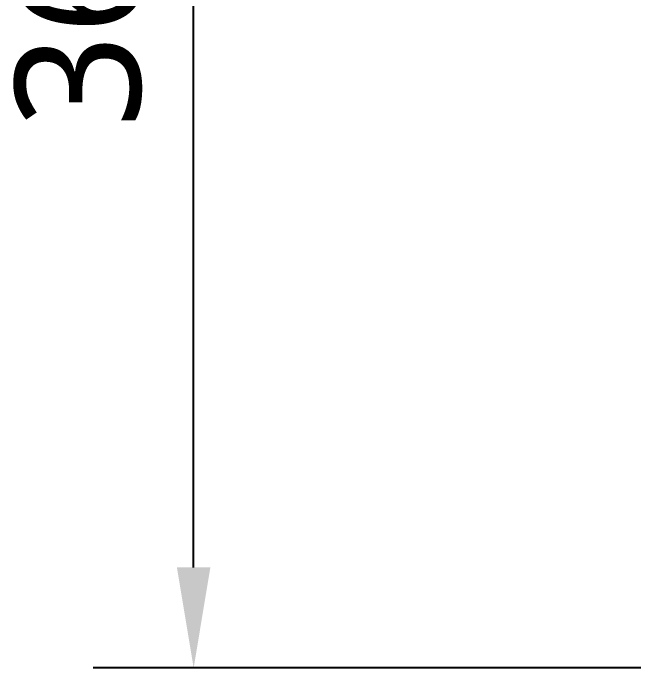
# Model space of a CAD drawing. Header units: millimetres. Extents: x 10297564 to 11610295, y -9287743 to -8409454.
# Drawn here: x 10479887 to 10483223, y -9080823 to -9077345 of the extents above; entities that cross this region are included whole.
import ezdxf

# ---------------------------------------------------------------- set-up
doc = ezdxf.new("R2010")
doc.units = ezdxf.units.MM
doc.header["$LTSCALE"] = 100
doc.layers.add('E1', color=1, linetype='Continuous')
doc.styles.add('HL-S1', font='DotumChe.ttf')
doc.styles.add('MG', font='malgun.ttf')
doc.dimstyles.new('HL-100', dxfattribs={"dimscale": 100, "dimtxt": 3, "dimasz": 4, "dimexe": 2, "dimexo": 2, "dimgap": 1, "dimtad": 1, "dimdec": 0, "dimzin": 0, "dimlunit": 6, "dimtxsty": 'HL-S1', "dimblk": 'DOTSMALL', "dimcen": 4, "dimdle": 2, "dimclrd": 256, "dimclre": 256, "dimclrt": 4, "dimazin": 0, "dimtfac": 1, "dimtdec": 0, "dimtix": 1, "dimtmove": 2, "dimatfit": 3, "dimldrblk": 'DOTSMALL', "dimfxl": 1.5, "dimtolj": 1, "dimtzin": 0, "dimlwd": -1, "dimlwe": -1, "dimarcsym": 0})

# ---------------------------------------------------------------- blocks, each defined once
blk = doc.blocks.new('*D100')
at = {"layer": 'defpoints', "color": 0, "transparency": 16777216}
for p in [(83779.5, 55947.4), (85961.8, 55947.4), (85961.8, 50526.3)]:
    blk.add_point(p, dxfattribs=at)
at = {"layer": 'E1', "color": 1, "transparency": 16777216}
for p, q in [((85561.8, 55947.4), (83379.5, 55947.4)), ((83779.5, 50926.3), (83779.5, 55547.4)), ((85561.8, 50526.3), (83379.5, 50526.3))]:
    blk.add_line(p, q, dxfattribs=at)
for points in [[(83712.8, 55547.4), (83846.1, 55547.4), (83779.5, 55947.4)], [(83712.8, 50926.3), (83846.1, 50926.3), (83779.5, 50526.3)]]:
    blk.add_solid(points, dxfattribs=at)
at = {"layer": 'E1', "color": 7, "transparency": 16777216, "insert": (83321.1, 53236.9), "char_height": 500, "attachment_point": 5, "rotation": 90, "style": 'MG'}
blk.add_mtext('\\A1;360', dxfattribs=at)
blk = doc.blocks.new('_DotSmall')
at = {"color": 0, "linetype": 'ByBlock', "const_width": 0.5}
blk.add_lwpolyline([(-0.0625, 0, 1), (0.0625, 0, 1)], format="xyb", close=True, dxfattribs=at)
blk = doc.blocks.new('인버터 외형도')
at = {"layer": 'E1'}
dim = blk.add_linear_dim(base=(83779.5, 55947.4), p1=(85961.8, 50526.3), p2=(85961.8, 55947.4), angle=90, text='360', dimstyle='HL-100', override={"dimscale": 200, "dimtxt": 2.5, "dimasz": 2, "dimtxsty": 'MG', "dimsah": 1, "dimclrd": 1, "dimclre": 1, "dimclrt": 7}, dxfattribs=at)
dim.commit()
dim.dimension.update_dxf_attribs({"geometry": '*D100', "text_midpoint": (83321.1, 53236.9)})

msp = doc.modelspace()

# ---------------------------------------------------------------- block references
at = {"xscale": 1.333333333333333, "yscale": 1.333333333333333, "zscale": 1.333333333333333}
msp.add_blockref('인버터 외형도', (10369140.6, -9148191), dxfattribs=at)

doc.saveas('drawing.dxf')
